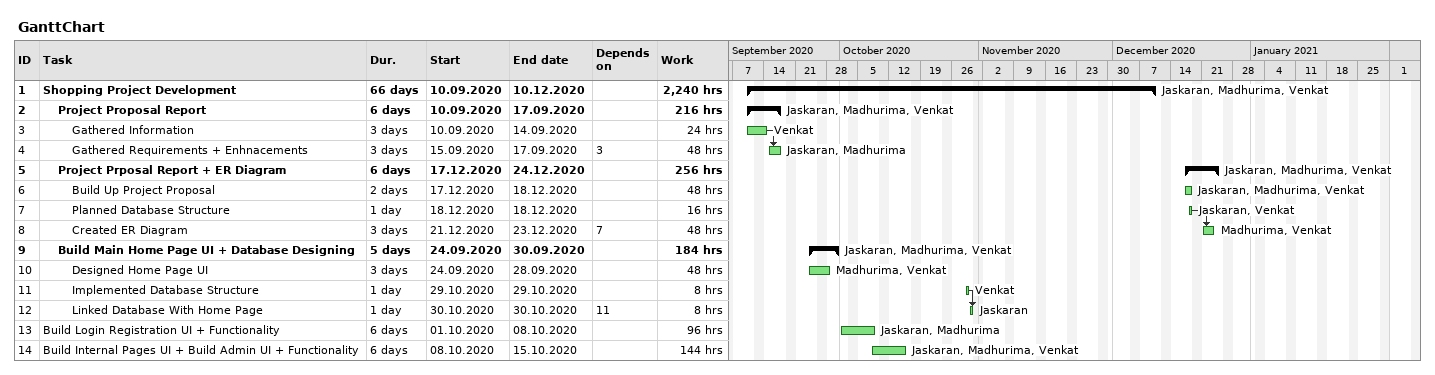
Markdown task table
GanttChart

| ID | Level | Task | Duration | Start | Finish | Predecessors | Resources | Work (h) |
|---|---|---|---|---|---|---|---|---|
| 1 | 1 | **Shopping Project Development** | 66d | 2020-09-10 | 2020-12-10 |  | Jaskaran, Madhurima, Venkat | 2240 |
| 2 | 2 | **Project Proposal Report** | 6d | 2020-09-10 | 2020-09-17 |  | Jaskaran, Madhurima, Venkat | 216 |
| 3 | 3 | Gathered Information | 3d | 2020-09-10 | 2020-09-14 |  | Venkat | 24 |
| 4 | 3 | Gathered Requirements + Enhnacements | 3d | 2020-09-15 | 2020-09-17 | 3 | Jaskaran, Madhurima | 48 |
| 5 | 2 | **Project Prposal Report + ER Diagram** | 6d | 2020-12-17 | 2020-12-24 |  | Jaskaran, Madhurima, Venkat | 256 |
| 6 | 3 | Build Up Project Proposal | 2d | 2020-12-17 | 2020-12-18 |  | Jaskaran, Madhurima, Venkat | 48 |
| 7 | 3 | Planned Database Structure | 1d | 2020-12-18 | 2020-12-18 |  | Jaskaran, Venkat | 16 |
| 8 | 3 | Created ER Diagram | 3d | 2020-12-21 | 2020-12-23 | 7 | Madhurima, Venkat | 48 |
| 9 | 2 | **Build Main Home Page UI + Database Designing** | 5d | 2020-09-24 | 2020-09-30 |  | Jaskaran, Madhurima, Venkat | 184 |
| 10 | 3 | Designed Home Page UI | 3d | 2020-09-24 | 2020-09-28 |  | Madhurima, Venkat | 48 |
| 11 | 3 | Implemented Database Structure | 1d | 2020-10-29 | 2020-10-29 |  | Venkat | 8 |
| 12 | 3 | Linked Database With Home Page | 1d | 2020-10-30 | 2020-10-30 | 11 | Jaskaran | 8 |
| 13 | 1 | Build Login Registration UI + Functionality | 6d | 2020-10-01 | 2020-10-08 |  | Jaskaran, Madhurima | 96 |
| 14 | 1 | Build Internal Pages UI + Build Admin UI + Functionality | 6d | 2020-10-08 | 2020-10-15 |  | Jaskaran, Madhurima, Venkat | 144 |
